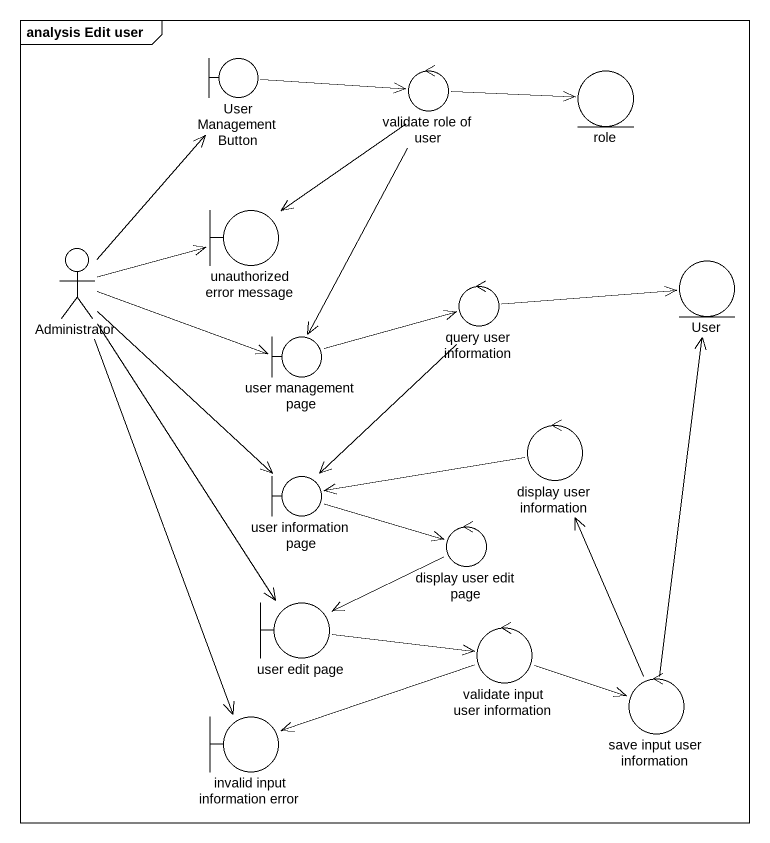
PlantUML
@startuml
mainframe analysis Edit user
boundary "User Management Button" as User_Management_Button
control "validate role of user" as validate_role_of_user
entity role
actor Administrator
boundary "unauthorized error message" as unauthorized_error_message
control "query user information" as query_user_information
entity User
boundary "user management page" as user_management_page
control "display user information" as display_user_information
boundary "user information page" as user_information_page
control "display user edit page" as display_user_edit_page
boundary "user edit page" as user_edit_page
control "validate input user information" as validate_input_user
control "save input user information" as save_input_user_information
boundary "invalid input information error" as invalid_input_information
User_Management_Button -right-> validate_role_of_user
validate_role_of_user -right-> role
validate_role_of_user --> unauthorized_error_message
validate_role_of_user --> user_management_page
Administrator -up-> User_Management_Button
Administrator -right-> unauthorized_error_message
Administrator -right-> user_management_page
Administrator --> user_information_page
Administrator --> user_edit_page
Administrator --> invalid_input_information
query_user_information -right-> User
query_user_information --> user_information_page
user_management_page -right-> query_user_information
display_user_information -left-> user_information_page
user_information_page -right-> display_user_edit_page
display_user_edit_page -left-> user_edit_page
user_edit_page -right-> validate_input_user
validate_input_user -right-> save_input_user_information
validate_input_user -left-> invalid_input_information
save_input_user_information -up-> User
save_input_user_information -up-> display_user_information
@enduml
